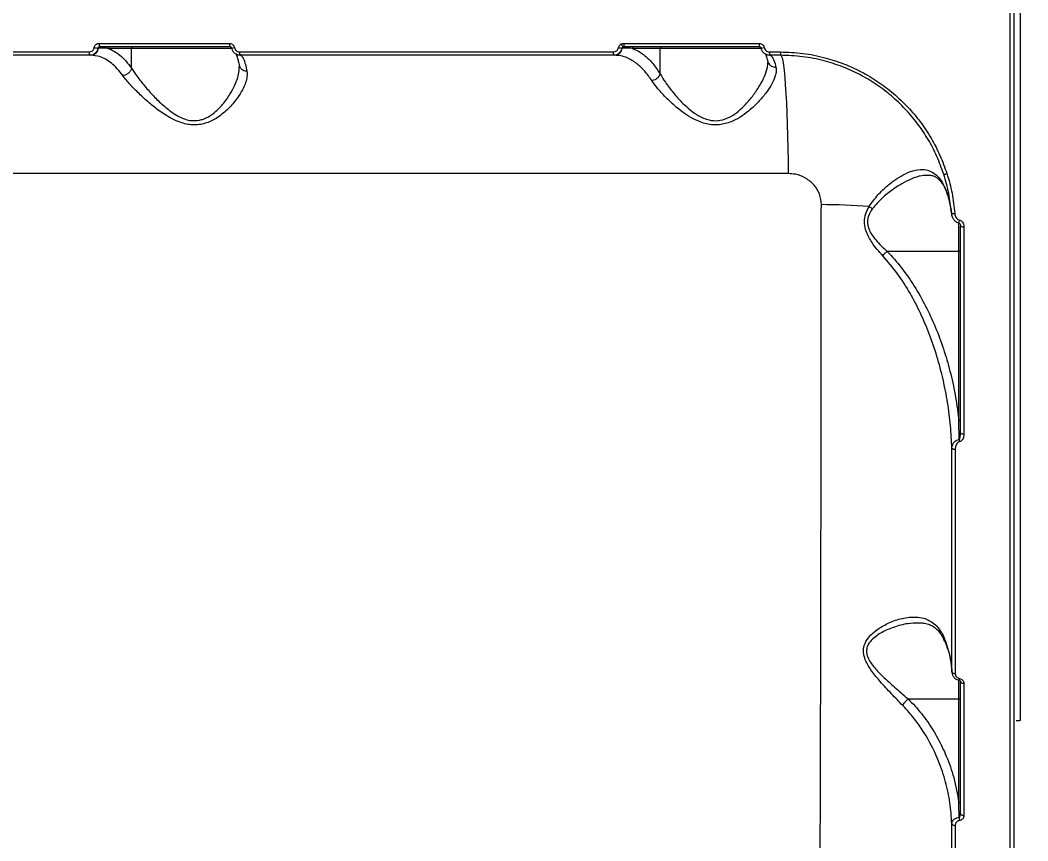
# Model space of a CAD drawing. Header units: millimetres. Extents: x -6028 to 5958, y -6064 to 4137.
# Drawn here: x -901.3 to -607.4, y 1116.7 to 1356 of the extents above; entities that cross this region are included whole.
import ezdxf

# ---------------------------------------------------------------- set-up
doc = ezdxf.new("R2010")
doc.units = ezdxf.units.MM
for name, color, linetype in [('DIKOM_ОБЪЕКТ', 7, 'Continuous'), ('DIKOM_РАЗМЕР_ЗОНА', 7, 'Continuous'), ('DIKOM_РАЗМЕР_ОБЪЕКТА', 7, 'Continuous')]:
    doc.layers.add(name, color=color, linetype=linetype)
doc.styles.add('style1', font='arial.ttf', dxfattribs={"width": 0.8})
doc.dimstyles.new('1-50', dxfattribs={"dimtxt": 300, "dimasz": 200, "dimexe": 100, "dimexo": 0, "dimgap": 100, "dimtad": 1, "dimtxsty": 'style1', "dimcen": 200, "dimclrd": 7, "dimclre": 7, "dimclrt": 7, "dimadec": 1, "dimazin": 2, "dimtfac": 1, "dimtmove": 0, "dimatfit": 2, "dimfxl": 0, "dimlwd": 25, "dimlwe": 18, "dimarcsym": 0})

# ---------------------------------------------------------------- blocks, each defined once
blk = doc.blocks.new('*D9')
at = {"layer": 'Defpoints', "color": 0, "transparency": 16777216}
for p in [(-6027.56, 1459.58), (4556.58, 1382.7), (4556.58, -5964.37)]:
    blk.add_point(p, dxfattribs=at)
at = {"layer": 'DIKOM_РАЗМЕР_ЗОНА', "color": 7, "lineweight": 18, "transparency": 16777216}
for p, q in [((-6027.56, 1459.58), (-6027.56, -6064.37)), ((4556.58, 1382.7), (4556.58, -6064.37))]:
    blk.add_line(p, q, dxfattribs=at)
at = {"layer": 'DIKOM_РАЗМЕР_ЗОНА', "color": 7, "lineweight": 25, "transparency": 16777216}
blk.add_line((-5827.56, -5964.37), (4356.58, -5964.37), dxfattribs=at)
at = {"layer": 'DIKOM_РАЗМЕР_ЗОНА', "color": 7, "transparency": 16777216}
for points in [[(-5827.56, -5931.03), (-5827.56, -5997.7), (-6027.56, -5964.37)], [(4356.58, -5931.03), (4356.58, -5997.7), (4556.58, -5964.37)]]:
    blk.add_solid(points, dxfattribs=at)
at = {"layer": 'DIKOM_РАЗМЕР_ЗОНА', "color": 7, "transparency": 16777216, "insert": (157.08, -5711.2), "char_height": 300, "attachment_point": 5, "style": 'style1'}
blk.add_mtext('10600', dxfattribs=at)
blk = doc.blocks.new('*D12')
at = {"layer": 'Defpoints', "color": 0, "transparency": 16777216}
for p in [(3056.58, 1987.9), (-4027.97, 676.5), (3056.58, -3714.77)]:
    blk.add_point(p, dxfattribs=at)
at = {"layer": 'DIKOM_РАЗМЕР_ОБЪЕКТА', "color": 7, "lineweight": 18, "transparency": 16777216}
for p, q in [((3056.58, 1987.9), (3056.58, -3814.77)), ((-4027.97, 676.5), (-4027.97, -3814.77))]:
    blk.add_line(p, q, dxfattribs=at)
at = {"layer": 'DIKOM_РАЗМЕР_ОБЪЕКТА', "color": 7, "lineweight": 25, "transparency": 16777216}
blk.add_line((-3827.97, -3714.77), (2856.58, -3714.77), dxfattribs=at)
at = {"layer": 'DIKOM_РАЗМЕР_ОБЪЕКТА', "color": 7, "transparency": 16777216}
for points in [[(-3827.97, -3681.44), (-3827.97, -3748.11), (-4027.97, -3714.77)], [(2856.58, -3681.44), (2856.58, -3748.11), (3056.58, -3714.77)]]:
    blk.add_solid(points, dxfattribs=at)
at = {"layer": 'DIKOM_РАЗМЕР_ОБЪЕКТА', "color": 7, "transparency": 16777216, "insert": (20, -3461.6), "char_height": 300, "attachment_point": 5, "style": 'style1'}
blk.add_mtext('7100', dxfattribs=at)

msp = doc.modelspace()

# ---------------------------------------------------------------- linework, layer by layer
at = {"layer": 'DIKOM_ОБЪЕКТ', "color": 7, "linetype": 'Continuous', "lineweight": 15}
for p, q in [((-611.567, 1432.412), (-611.567, 963.771)), ((-609.567, 1151.771), (-609.567, 1430.412)), ((-878.287, 1349.236), (-840.287, 1349.236)), ((-725.283, 1349.236), (-685.787, 1349.236)), ((-987.79, 1346.73), (-881.199, 1346.73)), ((-878.456, 1347.854), (-878.628, 1347.854)), ((-840.098, 1348.271), (-878.066, 1348.271)), ((-868.822, 1347.771), (-875.623, 1347.771)), ((-868.822, 1341.965), (-868.822, 1347.771)), ((-839.587, 1347.771), (-868.822, 1347.771)), ((-839.616, 1347.854), (-839.622, 1347.852)), ((-837.359, 1346.73), (-728.367, 1346.73)), ((-725.74, 1347.854), (-725.837, 1347.854)), ((-685.726, 1348.271), (-725.189, 1348.271)), ((-714.678, 1347.771), (-722.804, 1347.771)), ((-714.678, 1340.384), (-714.678, 1347.771)), ((-685.209, 1347.771), (-714.678, 1347.771)), ((-682.819, 1346.73), (-679.623, 1346.73)), ((-880.976, 1345.771), (-987.48, 1345.771)), ((-880.692, 1345.771), (-880.976, 1345.771)), ((-728.27, 1345.771), (-837.173, 1345.771)), ((-727.976, 1345.771), (-728.27, 1345.771)), ((-679.567, 1345.771), (-682.76, 1345.771)), ((-837.452, 1342.093), (-837.448, 1342.272)), ((-677.336, 1311.268), (-1155.994, 1311.268)), ((-627.567, 1288.604), (-627.567, 1296.892)), ((-648.51, 1288.604), (-627.567, 1288.604)), ((-627.567, 1239.13), (-627.567, 1288.604)), ((-627.5, 1233.727), (-627.567, 1239.13)), ((-627.567, 1158.063), (-627.567, 1163.498)), ((-642.328, 1158.063), (-627.567, 1158.063)), ((-627.567, 1127.845), (-627.567, 1158.063)), ((-610.871, 1151.771), (-609.885, 1151.771)), ((-609.567, 1151.771), (-609.885, 1151.771))]:
    msp.add_line(p, q, dxfattribs=at)
at = {"layer": 'DIKOM_ОБЪЕКТ', "color": 7, "linetype": 'Continuous', "lineweight": 15, "flags": 128}
for points in [[(-679.567, 1345.771), (-679.352, 1345.588), (-679.139, 1345.043), (-678.93, 1344.139), (-678.727, 1342.886), (-678.531, 1341.294), (-678.345, 1339.378), (-678.171, 1337.156), (-678.008, 1334.647), (-677.86, 1331.876), (-677.728, 1328.866), (-677.612, 1325.645), (-677.515, 1322.244), (-677.436, 1318.692), (-677.376, 1315.022), (-677.336, 1311.268)], [(-627.067, 1288.78), (-627.076, 1288.745), (-627.105, 1288.712), (-627.151, 1288.682), (-627.213, 1288.655), (-627.289, 1288.633), (-627.375, 1288.617), (-627.469, 1288.607), (-627.567, 1288.604)], [(-627.067, 1239.306), (-627.076, 1239.272), (-627.105, 1239.239), (-627.151, 1239.209), (-627.213, 1239.182), (-627.289, 1239.16), (-627.375, 1239.144), (-627.469, 1239.134), (-627.567, 1239.13)], [(-627.067, 1235.647), (-627.048, 1235.588), (-626.992, 1235.531), (-626.9, 1235.478), (-626.778, 1235.432), (-626.628, 1235.394), (-626.457, 1235.366), (-626.272, 1235.348), (-626.078, 1235.341)], [(-629.607, 1165.937), (-629.58, 1165.848), (-629.519, 1165.764), (-629.426, 1165.687), (-629.303, 1165.619), (-629.156, 1165.563), (-628.989, 1165.521), (-628.808, 1165.495), (-628.621, 1165.486)], [(-627.067, 1163.097), (-627.048, 1163.004), (-626.991, 1162.915), (-626.9, 1162.833), (-626.778, 1162.76), (-626.628, 1162.701), (-626.457, 1162.656), (-626.271, 1162.628), (-626.078, 1162.618)], [(-627.567, 1158.063), (-627.469, 1158.066), (-627.375, 1158.076), (-627.289, 1158.092), (-627.213, 1158.114), (-627.151, 1158.14), (-627.105, 1158.17), (-627.076, 1158.202), (-627.067, 1158.236)], [(-627.567, 1127.845), (-627.469, 1127.848), (-627.375, 1127.858), (-627.289, 1127.874), (-627.213, 1127.896), (-627.151, 1127.923), (-627.105, 1127.953), (-627.076, 1127.986), (-627.067, 1128.02)], [(-627.067, 1124.66), (-627.048, 1124.55), (-626.991, 1124.443), (-626.9, 1124.345), (-626.777, 1124.259), (-626.628, 1124.188), (-626.456, 1124.135), (-626.271, 1124.102), (-626.077, 1124.09)], [(-629.609, 1121.749), (-629.583, 1121.642), (-629.522, 1121.538), (-629.428, 1121.444), (-629.305, 1121.361), (-629.158, 1121.293), (-628.991, 1121.242), (-628.81, 1121.21), (-628.623, 1121.199)]]:
    msp.add_lwpolyline(points, dxfattribs=at)
at = {"layer": 'DIKOM_ОБЪЕКТ', "color": 7, "linetype": 'Continuous', "lineweight": 15}
for centre, radius, start, end in [((-877.037, 1349.013), 1.269, 169.8919, 215.82393), ((-838.882, 1349.01), 1.423, 170.85245, 211.29714), ((-722.519, 1350.654), 3.861, 204.45166, 219.25862), ((-722.675, 1349.002), 2.618, 174.88345, 196.23181), ((-681.855, 1349.001), 3.939, 176.58093, 190.68774), ((-879.968, 1346.51), 1.25, 169.86811, 216.26926), ((-880.787, 1348.114), 2.345, 272.33073, 353.63269), ((-878.218, 1356.282), 8.438, 259.58504, 267.21696), ((-877.99, 1347.802), 0.469, 92.33054, 173.63435), ((-875.146, 1347.793), 0.478, 92.93015, 182.66116), ((-868.344, 1347.793), 0.478, 92.92948, 182.66183), ((-844.172, 1378.169), 30.656, 278.536, 280.04739), ((-835.95, 1346.506), 1.427, 170.96999, 211.03109), ((-725.845, 1346.499), 2.533, 174.76788, 196.71745), ((-728.071, 1348.114), 2.345, 272.33099, 353.63319), ((-724.95, 1358.508), 10.691, 259.89271, 265.24212), ((-725.245, 1347.786), 0.5, 121.80719, 172.15407), ((-722.326, 1347.793), 0.478, 92.93195, 182.65936), ((-714.2, 1347.793), 0.478, 92.93161, 182.65876), ((-685.879, 1355.679), 7.856, 274.75062, 281.57223), ((-678.761, 1346.497), 4.065, 176.71945, 190.30091), ((-675.377, 1346.497), 4.252, 176.86368, 189.84279), ((-631.897, 1313.214), 2.131, 268.03431, 293.88941), ((-669.181, 1074.621), 227.6, 86.10566, 89.61941), ((-649.393, 1307.212), 7.013, 231.87304, 241.56264), ((-629.118, 1301.44), 1.84, 250.22925, 281.27085), ((-639.365, 1299.855), 12.183, 345.84801, 349.81476), ((-626.317, 1297.374), 1.658, 243.11318, 278.26552), ((-614.42, 1235.799), 13.243, 188.99895, 191.87703), ((-628.824, 1232.006), 1.106, 225.15874, 280.69681), ((-628.78, 1164.178), 1.449, 333.16511, 354.34756), ((-618.454, 1124.311), 9.078, 184.92636, 190.76184)]:
    msp.add_arc(centre, radius, start, end, dxfattribs=at)
for points, knots in [([(-612.567, 943.898), (-612.567, 943.861), (-612.567, 943.682), (-612.567, 944.704), (-612.567, 947.031), (-612.567, 950.777), (-612.567, 955.767), (-612.567, 961.965), (-612.567, 969.464), (-612.567, 978.295), (-612.567, 988.46), (-612.567, 999.735), (-612.567, 1012.053), (-612.567, 1025.331), (-612.567, 1039.784), (-612.567, 1055.411), (-612.567, 1072.186), (-612.567, 1089.739), (-612.567, 1107.993), (-612.567, 1126.854), (-612.567, 1146.63), (-612.567, 1167.291), (-612.567, 1188.785), (-612.567, 1209.713), (-612.567, 1229.921), (-612.567, 1249.29), (-612.567, 1268.996), (-612.567, 1288.987), (-612.567, 1309.048), (-612.567, 1329.078), (-612.567, 1346.947), (-612.567, 1358.19), (-612.567, 1362.768)], [0, 0, 0, 0, 0.0094891, 0.0458486, 0.0822378, 0.1185973, 0.1539303, 0.1892909, 0.2246241, 0.2609833, 0.2973726, 0.3337319, 0.3690653, 0.4044255, 0.4397587, 0.4761182, 0.5125072, 0.5488667, 0.5841999, 0.6195603, 0.6548934, 0.6912528, 0.7276419, 0.7640013, 0.7947537, 0.8255419, 0.85633, 0.88741, 0.91849, 0.9487827, 0.9791441, 1, 1, 1, 1]), ([(-879.744, 1347.983), (-879.741, 1348.002), (-879.71, 1348.187), (-879.581, 1348.528), (-879.248, 1348.918), (-878.798, 1349.185), (-878.457, 1349.219), (-878.287, 1349.236)], [0, 0, 0, 0, 0.0278559, 0.2650221, 0.5077223, 0.7539583, 1, 1, 1, 1]), ([(-840.287, 1349.236), (-840.258, 1349.235), (-840.064, 1349.232), (-839.705, 1349.146), (-839.281, 1348.872), (-838.956, 1348.473), (-838.868, 1348.146), (-838.824, 1347.983)], [0, 0, 0, 0, 0.0426277, 0.2824533, 0.5216239, 0.7607587, 1, 1, 1, 1]), ([(-726.826, 1347.983), (-726.784, 1348.14), (-726.7, 1348.454), (-726.404, 1348.826), (-726.15, 1348.983), (-726.033, 1349.056)], [0, 0, 0, 0, 0.3509609, 0.7013839, 1, 1, 1, 1]), ([(-726.033, 1349.056), (-725.966, 1349.088), (-725.731, 1349.198), (-725.469, 1349.22), (-725.283, 1349.236)], [0, 0, 0, 0, 0.2879216, 1, 1, 1, 1]), ([(-685.787, 1349.236), (-685.761, 1349.236), (-685.567, 1349.232), (-685.205, 1349.149), (-684.771, 1348.876), (-684.439, 1348.475), (-684.349, 1348.147), (-684.303, 1347.983)], [0, 0, 0, 0, 0.0372323, 0.2778756, 0.5185803, 0.7592331, 1, 1, 1, 1]), ([(-881.199, 1346.73), (-881.029, 1346.747), (-880.689, 1346.781), (-880.24, 1347.047), (-879.907, 1347.437), (-879.778, 1347.779), (-879.747, 1347.963), (-879.744, 1347.983)], [0, 0, 0, 0, 0.2458075, 0.4917999, 0.7342866, 0.9715279, 1, 1, 1, 1]), ([(-878.628, 1347.854), (-878.634, 1347.821), (-878.684, 1347.514), (-878.896, 1346.947), (-879.432, 1346.299), (-880.155, 1345.856), (-880.703, 1345.799), (-880.976, 1345.771)], [0, 0, 0, 0, 0.0286349, 0.267083, 0.5101448, 0.7556536, 1, 1, 1, 1]), ([(-878.066, 1348.271), (-878.133, 1348.265), (-878.263, 1348.254), (-878.437, 1348.168), (-878.561, 1348.044), (-878.61, 1347.936), (-878.625, 1347.875), (-878.627, 1347.86), (-878.628, 1347.854)], [0, 0, 0, 0, 0.263126, 0.5159598, 0.7521099, 0.9410821, 0.9741793, 1, 1, 1, 1]), ([(-875.623, 1347.771), (-875.764, 1347.778), (-876.47, 1347.818), (-877.428, 1347.849), (-878.224, 1347.853), (-878.456, 1347.854)], [0, 0, 0, 0, 0.1504201, 0.7521172, 1, 1, 1, 1]), ([(-875.623, 1347.771), (-875.055, 1347.53), (-873.913, 1347.046), (-872.2, 1345.805), (-870.481, 1344.176), (-869.377, 1342.704), (-868.822, 1341.965)], [0, 0, 0, 0, 0.2380435, 0.4781578, 0.7377136, 1, 1, 1, 1]), ([(-840.077, 1348.26), (-840.034, 1348.259), (-839.936, 1348.255), (-839.795, 1348.171), (-839.681, 1348.037), (-839.629, 1347.921), (-839.623, 1347.857), (-839.623, 1347.853)], [0, 0, 0, 0, 0.2107251, 0.485328, 0.7294377, 0.9830096, 1, 1, 1, 1]), ([(-837.173, 1345.771), (-837.222, 1345.771), (-837.546, 1345.778), (-838.145, 1345.92), (-838.854, 1346.375), (-839.396, 1347.039), (-839.543, 1347.582), (-839.616, 1347.854)], [0, 0, 0, 0, 0.042255, 0.2819845, 0.5212736, 0.7606222, 1, 1, 1, 1]), ([(-838.824, 1347.983), (-838.779, 1347.82), (-838.691, 1347.493), (-838.366, 1347.093), (-837.941, 1346.82), (-837.583, 1346.734), (-837.389, 1346.731), (-837.359, 1346.73)], [0, 0, 0, 0, 0.2393886, 0.4786752, 0.7179126, 0.9577157, 1, 1, 1, 1]), ([(-838.471, 1346.289), (-838.462, 1346.275), (-838.441, 1346.245), (-838.277, 1345.91), (-838.056, 1345.305), (-837.784, 1344.348), (-837.575, 1343.508), (-837.463, 1342.909), (-837.448, 1342.831)], [0, 0, 0, 0, 0.1359264, 0.3098132, 0.5088895, 0.7292093, 0.9644706, 1, 1, 1, 1]), ([(-728.367, 1346.73), (-728.182, 1346.748), (-727.812, 1346.783), (-727.329, 1347.065), (-726.965, 1347.475), (-726.872, 1347.816), (-726.826, 1347.983)], [0, 0, 0, 0, 0.2566288, 0.5136647, 0.7612234, 1, 1, 1, 1]), ([(-725.837, 1347.854), (-725.91, 1347.576), (-726.058, 1347.012), (-726.632, 1346.331), (-727.394, 1345.86), (-727.979, 1345.8), (-728.27, 1345.771)], [0, 0, 0, 0, 0.2425128, 0.491705, 0.7472748, 1, 1, 1, 1]), ([(-725.508, 1348.211), (-725.557, 1348.187), (-725.658, 1348.139), (-725.77, 1348.027), (-725.823, 1347.922), (-725.834, 1347.867), (-725.837, 1347.854)], [0, 0, 0, 0, 0.3283069, 0.678692, 0.920388, 1, 1, 1, 1]), ([(-722.804, 1347.771), (-723.66, 1347.808), (-724.644, 1347.852), (-725.614, 1347.854), (-725.74, 1347.854)], [0, 0, 0, 0, 0.8702191, 1, 1, 1, 1]), ([(-725.189, 1348.271), (-725.268, 1348.266), (-725.376, 1348.259), (-725.479, 1348.221), (-725.508, 1348.211)], [0, 0, 0, 0, 0.7209355, 1, 1, 1, 1]), ([(-722.804, 1347.771), (-722.181, 1347.514), (-720.93, 1346.999), (-718.926, 1345.559), (-716.798, 1343.49), (-715.388, 1341.425), (-714.678, 1340.384)], [0, 0, 0, 0, 0.2160728, 0.4341114, 0.7147672, 1, 1, 1, 1]), ([(-685.706, 1348.262), (-685.667, 1348.261), (-685.565, 1348.258), (-685.413, 1348.175), (-685.286, 1348.033), (-685.233, 1347.907), (-685.228, 1347.841), (-685.227, 1347.836)], [0, 0, 0, 0, 0.1673629, 0.4415018, 0.7124532, 0.9790251, 1, 1, 1, 1]), ([(-682.76, 1345.771), (-682.803, 1345.771), (-683.126, 1345.777), (-683.728, 1345.915), (-684.449, 1346.369), (-685, 1347.035), (-685.149, 1347.581), (-685.224, 1347.854)], [0, 0, 0, 0, 0.0372362, 0.2781026, 0.51886, 0.7593899, 1, 1, 1, 1]), ([(-684.303, 1347.983), (-684.258, 1347.819), (-684.168, 1347.491), (-683.836, 1347.09), (-683.402, 1346.817), (-683.039, 1346.734), (-682.845, 1346.73), (-682.819, 1346.73)], [0, 0, 0, 0, 0.2407356, 0.481356, 0.7220907, 0.9627978, 1, 1, 1, 1]), ([(-684.061, 1346.289), (-684.052, 1346.276), (-684.032, 1346.247), (-683.869, 1345.916), (-683.648, 1345.297), (-683.442, 1344.625), (-683.317, 1344.073), (-683.285, 1343.929)], [0, 0, 0, 0, 0.1676217, 0.3833059, 0.6303219, 0.903787, 1, 1, 1, 1]), ([(-679.623, 1346.73), (-677.432, 1346.647), (-673.049, 1346.482), (-666.875, 1345.231), (-661.179, 1343.386), (-655.995, 1341.036), (-651.095, 1338.131), (-646.553, 1334.682), (-642.417, 1330.752), (-638.737, 1326.395), (-635.591, 1321.648), (-632.944, 1316.605), (-631.67, 1313.044), (-631.034, 1311.266)], [0, 0, 0, 0, 0.1021845, 0.204368, 0.2924907, 0.3808922, 0.4690133, 0.5574035, 0.6460772, 0.7344676, 0.8228828, 0.9115807, 1, 1, 1, 1]), ([(-871.373, 1339.832), (-871.907, 1340.521), (-872.979, 1341.908), (-874.67, 1343.473), (-876.397, 1344.648), (-878.396, 1345.561), (-879.841, 1345.693), (-880.692, 1345.771)], [0, 0, 0, 0, 0.187282, 0.3765442, 0.5570054, 0.7391942, 1, 1, 1, 1]), ([(-837.103, 1345.771), (-836.878, 1345.664), (-836.422, 1345.447), (-835.814, 1343.831), (-835.418, 1342.189), (-835.242, 1341.286), (-835.215, 1341.151)], [0, 0, 0, 0, 0.3434997, 0.6969393, 0.9545322, 1, 1, 1, 1]), ([(-717.071, 1338.343), (-717.763, 1339.308), (-719.159, 1341.255), (-721.576, 1343.512), (-723.912, 1344.927), (-726.105, 1345.655), (-727.35, 1345.732), (-727.976, 1345.771)], [0, 0, 0, 0, 0.2106463, 0.4247503, 0.6762066, 0.8374, 1, 1, 1, 1]), ([(-714.679, 1340.376), (-714.678, 1340.375), (-714.225, 1339.559), (-713.123, 1337.79), (-710.916, 1334.837), (-708.464, 1332.101), (-705.993, 1329.847), (-703.974, 1328.389), (-702.065, 1327.407), (-700.164, 1326.765), (-698.47, 1326.631), (-696.367, 1326.899), (-694.203, 1327.73), (-691.777, 1329.444), (-689.521, 1331.594), (-687.434, 1334.12), (-685.628, 1336.837), (-684.246, 1339.477), (-683.517, 1341.606), (-683.237, 1342.978), (-683.278, 1343.504), (-683.286, 1343.614)], [0, 0, 0, 0, 0.00005001, 0.07123236, 0.15496056, 0.24083639, 0.29463663, 0.34951381, 0.38109303, 0.41354401, 0.45923166, 0.47206914, 0.53064101, 0.58681421, 0.64489123, 0.71886204, 0.79432837, 0.86657808, 0.94058883, 0.98763031, 1, 1, 1, 1]), ([(-683.295, 1343.995), (-683.282, 1343.959), (-683.257, 1343.891), (-683.266, 1343.704), (-683.271, 1343.616)], [0, 0, 0, 0, 0.5261392, 1, 1, 1, 1]), ([(-683.249, 1343.935), (-683.244, 1343.894), (-683.21, 1343.6), (-682.879, 1343.119), (-682.288, 1342.596), (-681.625, 1342.346), (-681.154, 1342.288), (-680.956, 1342.289), (-680.911, 1342.289)], [0, 0, 0, 0, 0.0418065, 0.3001191, 0.5584314, 0.8167519, 0.9580007, 1, 1, 1, 1]), ([(-682.69, 1345.771), (-682.448, 1345.661), (-681.958, 1345.44), (-681.362, 1344.011), (-681.022, 1342.712), (-680.911, 1342.289)], [0, 0, 0, 0, 0.3958746, 0.8032235, 1, 1, 1, 1]), ([(-631.97, 1311.085), (-632.593, 1312.824), (-633.841, 1316.307), (-636.434, 1321.24), (-639.516, 1325.882), (-643.121, 1330.144), (-647.173, 1333.987), (-651.622, 1337.361), (-656.422, 1340.202), (-661.5, 1342.5), (-667.08, 1344.304), (-673.128, 1345.528), (-677.42, 1345.69), (-679.567, 1345.771)], [0, 0, 0, 0, 0.0883723, 0.177024, 0.2653923, 0.353767, 0.4424253, 0.5308005, 0.6189458, 0.7073715, 0.7955191, 0.897759, 1, 1, 1, 1]), ([(-868.823, 1341.957), (-868.91, 1341.716), (-869.083, 1341.234), (-869.638, 1340.594), (-870.337, 1340.107), (-870.904, 1339.908), (-871.247, 1339.847), (-871.33, 1339.837), (-871.373, 1339.832)], [0, 0, 0, 0, 0.2316363, 0.4632534, 0.6948743, 0.9264957, 0.961046, 1, 1, 1, 1]), ([(-835.215, 1341.151), (-835.196, 1341.023), (-835.1, 1340.393), (-835.178, 1339.152), (-835.718, 1337.242), (-836.761, 1335.074), (-838.46, 1332.535), (-840.825, 1329.822), (-843.838, 1327.409), (-846.745, 1326.004), (-849.107, 1325.499), (-850.96, 1325.414), (-852.829, 1325.664), (-854.863, 1326.242), (-856.996, 1327.191), (-859.681, 1328.767), (-862.611, 1330.915), (-865.672, 1333.59), (-868.392, 1336.268), (-870.266, 1338.371), (-871.117, 1339.494), (-871.373, 1339.832)], [0, 0, 0, 0, 0.01345443, 0.06632093, 0.11923218, 0.18327308, 0.24735098, 0.32647905, 0.40536439, 0.46785892, 0.49909493, 0.53030244, 0.56144099, 0.5926215, 0.63451201, 0.67648746, 0.7480836, 0.81975854, 0.89395697, 0.96806331, 1, 1, 1, 1]), ([(-868.823, 1341.957), (-868.823, 1341.957), (-868.597, 1341.598), (-867.837, 1340.415), (-866.19, 1338.191), (-863.821, 1335.365), (-861.136, 1332.531), (-858.605, 1330.25), (-856.242, 1328.555), (-854.401, 1327.545), (-852.611, 1326.911), (-850.65, 1326.587), (-849.015, 1326.786), (-847.013, 1327.444), (-844.755, 1328.793), (-842.197, 1331.364), (-840.18, 1334.203), (-838.731, 1336.907), (-837.877, 1339.187), (-837.445, 1340.935), (-837.45, 1341.798), (-837.452, 1342.093)], [0, 0, 0, 0, 0.0000419, 0.0339738, 0.1122458, 0.1926691, 0.2674428, 0.3438423, 0.3859506, 0.4289871, 0.4587739, 0.4897067, 0.5381072, 0.5500147, 0.6125034, 0.6936418, 0.7779408, 0.8458642, 0.9149466, 0.9708966, 1, 1, 1, 1]), ([(-868.822, 1341.965), (-868.822, 1341.963), (-868.822, 1341.96), (-868.823, 1341.958), (-868.823, 1341.957)], [0, 0, 0, 0, 0.6198538, 1, 1, 1, 1]), ([(-837.503, 1342.798), (-837.494, 1342.774), (-837.434, 1342.602), (-837.443, 1342.328), (-837.451, 1342.093)], [0, 0, 0, 0, 0.1379166, 1, 1, 1, 1]), ([(-837.41, 1342.836), (-837.403, 1342.766), (-837.371, 1342.449), (-837.036, 1341.953), (-836.444, 1341.447), (-835.829, 1341.222), (-835.41, 1341.161), (-835.261, 1341.153), (-835.215, 1341.151)], [0, 0, 0, 0, 0.07495741, 0.3366044, 0.59826079, 0.85990939, 0.95675361, 1, 1, 1, 1]), ([(-680.911, 1342.289), (-680.862, 1341.9), (-680.764, 1341.123), (-681.108, 1339.529), (-681.986, 1337.502), (-683.581, 1335.024), (-685.687, 1332.441), (-688.114, 1330.066), (-690.732, 1328.028), (-693.566, 1326.416), (-696.356, 1325.549), (-698.795, 1325.417), (-700.683, 1325.615), (-702.548, 1326.123), (-704.72, 1327.029), (-707.064, 1328.397), (-709.89, 1330.508), (-712.735, 1333.093), (-715.303, 1335.892), (-716.518, 1337.576), (-717.071, 1338.343)], [0, 0, 0, 0, 0.0450767, 0.0901834, 0.1588881, 0.2276838, 0.2984045, 0.3691135, 0.4250487, 0.4808188, 0.5408197, 0.5713841, 0.6019548, 0.6344664, 0.6670297, 0.7198472, 0.7727703, 0.8528854, 0.9329861, 1, 1, 1, 1]), ([(-714.679, 1340.376), (-714.77, 1340.142), (-714.954, 1339.675), (-715.522, 1339.054), (-716.205, 1338.6), (-716.749, 1338.405), (-717.026, 1338.352), (-717.071, 1338.343)], [0, 0, 0, 0, 0.24624076, 0.49247913, 0.73871623, 0.95803868, 1, 1, 1, 1]), ([(-714.678, 1340.384), (-714.678, 1340.382), (-714.678, 1340.379), (-714.678, 1340.377), (-714.679, 1340.376)], [0, 0, 0, 0, 0.5720255, 1, 1, 1, 1]), ([(-667.669, 1302.216), (-667.776, 1303.238), (-667.993, 1305.295), (-669.689, 1308.025), (-672.158, 1310.056), (-674.855, 1311.117), (-676.627, 1311.225), (-677.336, 1311.268)], [0, 0, 0, 0, 0.20990593, 0.42289417, 0.63826437, 0.85535378, 1, 1, 1, 1]), ([(-653.723, 1301.696), (-652.89, 1302.852), (-651.221, 1305.167), (-648.39, 1307.754), (-645.697, 1309.829), (-642.969, 1311.412), (-640.215, 1312.405), (-637.739, 1312.565), (-635.706, 1311.979), (-634.055, 1310.886), (-632.624, 1309.173), (-631.691, 1307.41), (-631.255, 1306.23), (-631.148, 1305.939)], [0, 0, 0, 0, 0.10714, 0.2145786, 0.3113448, 0.4080912, 0.5217554, 0.6352955, 0.7192603, 0.8031775, 0.8878189, 0.9724024, 1, 1, 1, 1]), ([(-636.435, 1310.716), (-637.078, 1310.716), (-638.668, 1310.716), (-641.29, 1309.82), (-644.179, 1308.404), (-647.037, 1306.517), (-650.036, 1304.208), (-651.834, 1302.098), (-652.732, 1301.046)], [0, 0, 0, 0, 0.1289765, 0.3186623, 0.4812555, 0.6438836, 0.8222319, 1, 1, 1, 1]), ([(-636.445, 1310.781), (-636.223, 1310.781), (-635.615, 1310.783), (-634.812, 1310.54), (-633.97, 1310.092), (-633.215, 1309.431), (-632.494, 1308.546), (-631.817, 1307.371), (-631.34, 1306.365), (-631.132, 1305.705), (-631.101, 1305.605)], [0, 0, 0, 0, 0.0983968, 0.2700307, 0.4321646, 0.5709371, 0.7016684, 0.8402098, 0.9758725, 1, 1, 1, 1]), ([(-629.741, 1299.708), (-629.941, 1301.62), (-630.346, 1305.471), (-631.426, 1309.205), (-631.97, 1311.085)], [0, 0, 0, 0, 0.4964829, 1, 1, 1, 1]), ([(-631.034, 1311.266), (-630.486, 1309.371), (-629.382, 1305.554), (-628.967, 1301.618), (-628.758, 1299.635)], [0, 0, 0, 0, 0.4964919, 1, 1, 1, 1]), ([(-631.148, 1305.939), (-630.822, 1304.918), (-630.167, 1302.866), (-629.883, 1300.764), (-629.741, 1299.708)], [0, 0, 0, 0, 0.4978664, 1, 1, 1, 1]), ([(-631.148, 1305.939), (-631.147, 1305.911), (-631.144, 1305.803), (-631.114, 1305.702), (-631.092, 1305.628)], [0, 0, 0, 0, 0.2610988, 1, 1, 1, 1]), ([(-631.102, 1305.625), (-631.083, 1305.577), (-630.698, 1304.634), (-630.247, 1302.736), (-629.816, 1300.773), (-629.758, 1299.724), (-629.752, 1299.611)], [0, 0, 0, 0, 0.0242713, 0.4833532, 0.9443867, 1, 1, 1, 1]), ([(-669.568, 981.87), (-669.531, 981.882), (-669.44, 981.911), (-669.305, 983.255), (-669.162, 985.791), (-669.026, 989.57), (-668.897, 994.584), (-668.776, 1000.858), (-668.664, 1008.244), (-668.561, 1016.686), (-668.465, 1026.105), (-668.375, 1036.667), (-668.291, 1048.383), (-668.213, 1061.241), (-668.141, 1074.947), (-668.075, 1089.429), (-668.016, 1104.603), (-667.961, 1120.728), (-667.91, 1137.79), (-667.864, 1155.75), (-667.826, 1172.998), (-667.795, 1189.319), (-667.769, 1204.591), (-667.746, 1220.222), (-667.725, 1236.155), (-667.707, 1252.318), (-667.692, 1268.722), (-667.679, 1285.351), (-667.672, 1296.594), (-667.669, 1302.216)], [0, 0, 0, 0, 0.0268284, 0.0663836, 0.1059697, 0.1455254, 0.1862363, 0.2269807, 0.2676914, 0.3071161, 0.3465715, 0.3859962, 0.4265713, 0.4671795, 0.5077546, 0.5470857, 0.5864471, 0.6257785, 0.6662558, 0.7067662, 0.7472433, 0.7786604, 0.8100774, 0.8417451, 0.8734128, 0.904933, 0.936453, 0.9682265, 1, 1, 1, 1]), ([(-649.755, 1287.302), (-650.842, 1288.532), (-652.33, 1290.216), (-653.865, 1292.698), (-654.714, 1294.533), (-655.204, 1296.663), (-654.995, 1299.255), (-654.189, 1300.802), (-653.723, 1301.696)], [0, 0, 0, 0, 0.3030738, 0.4152386, 0.5295152, 0.668757, 0.8085409, 1, 1, 1, 1]), ([(-652.732, 1301.046), (-653.227, 1300.286), (-654.07, 1298.991), (-654.31, 1296.696), (-653.771, 1294.838), (-652.873, 1293.258), (-651.22, 1291.102), (-649.671, 1289.619), (-648.522, 1288.602), (-648.521, 1288.601)], [0, 0, 0, 0, 0.1886154, 0.3216675, 0.4555489, 0.5691427, 0.6831283, 0.9996822, 1, 1, 1, 1]), ([(-629.723, 1299.619), (-629.721, 1299.568), (-629.703, 1299.155), (-629.465, 1298.458), (-628.956, 1297.664), (-628.309, 1297.105), (-627.797, 1296.953), (-627.552, 1296.881)], [0, 0, 0, 0, 0.04102959, 0.33346593, 0.57602224, 0.79721983, 1, 1, 1, 1]), ([(-628.758, 1299.635), (-628.72, 1299.386), (-628.644, 1298.893), (-628.305, 1298.293), (-627.871, 1297.864), (-627.535, 1297.753), (-627.374, 1297.7)], [0, 0, 0, 0, 0.2974541, 0.5890175, 0.8028423, 1, 1, 1, 1]), ([(-627.604, 1296.877), (-627.594, 1296.878), (-627.573, 1296.88), (-627.53, 1296.873), (-627.455, 1296.839), (-627.33, 1296.735), (-627.177, 1296.5), (-627.074, 1296.198), (-627.079, 1295.977), (-627.08, 1295.895)], [0, 0, 0, 0, 0.0248156, 0.0509438, 0.1041333, 0.2274087, 0.4501357, 0.796245, 1, 1, 1, 1]), ([(-627.374, 1297.7), (-627.334, 1297.691), (-627.153, 1297.65), (-626.824, 1297.477), (-626.437, 1297.073), (-626.139, 1296.467), (-626.099, 1295.984), (-626.078, 1295.733)], [0, 0, 0, 0, 0.0490722, 0.2179144, 0.4266655, 0.7022388, 1, 1, 1, 1]), ([(-627.067, 1235.647), (-627.067, 1240.572), (-627.067, 1250.422), (-627.067, 1265.427), (-627.067, 1280.576), (-627.067, 1290.789), (-627.067, 1295.895)], [0, 0, 0, 0, 0.2493136, 0.4986284, 0.7493136, 1, 1, 1, 1]), ([(-626.078, 1295.733), (-626.078, 1295.075), (-626.078, 1291.787), (-626.078, 1283.251), (-626.078, 1270.187), (-626.078, 1253.293), (-626.078, 1241.764), (-626.078, 1235.341)], [0, 0, 0, 0, 0.03216541, 0.16083497, 0.41839613, 0.67595733, 1, 1, 1, 1]), ([(-649.755, 1287.302), (-649.732, 1287.333), (-649.564, 1287.549), (-649.168, 1288.006), (-648.748, 1288.392), (-648.521, 1288.601)], [0, 0, 0, 0, 0.0699374, 0.4978314, 1, 1, 1, 1]), ([(-629.604, 1231.222), (-629.706, 1233.39), (-629.915, 1237.834), (-630.789, 1244.515), (-632.099, 1251.276), (-633.878, 1257.983), (-636.087, 1264.442), (-638.691, 1270.593), (-641.745, 1276.447), (-645.305, 1282.135), (-648.272, 1285.58), (-649.755, 1287.302)], [0, 0, 0, 0, 0.1079572, 0.2212635, 0.3345717, 0.4497836, 0.5649861, 0.6720707, 0.7791294, 0.889621, 1, 1, 1, 1]), ([(-648.521, 1288.601), (-648.52, 1288.601), (-648.517, 1288.603), (-648.513, 1288.604), (-648.511, 1288.604), (-648.51, 1288.604)], [0, 0, 0, 0, 0.3463422, 0.8169635, 1, 1, 1, 1]), ([(-648.51, 1288.604), (-648.341, 1288.432), (-646.639, 1286.699), (-643.673, 1283.172), (-639.992, 1277.718), (-636.794, 1271.912), (-634.035, 1265.759), (-631.721, 1259.378), (-629.855, 1252.762), (-628.411, 1246.009), (-627.848, 1241.423), (-627.567, 1239.13)], [0, 0, 0, 0, 0.0129751, 0.1306102, 0.2483386, 0.3704483, 0.4925895, 0.618293, 0.7440054, 0.8720032, 1, 1, 1, 1]), ([(-627.5, 1233.727), (-627.474, 1233.745), (-627.423, 1233.779), (-627.342, 1233.897), (-627.231, 1234.153), (-627.116, 1234.68), (-627.071, 1235.21), (-627.067, 1235.573), (-627.067, 1235.647)], [0, 0, 0, 0, 0.0461058, 0.0901316, 0.2101058, 0.4598231, 0.8891743, 1, 1, 1, 1]), ([(-626.078, 1235.341), (-626.08, 1235.254), (-626.09, 1234.819), (-626.238, 1234.159), (-626.607, 1233.544), (-626.983, 1233.199), (-627.247, 1233.115), (-627.379, 1233.073)], [0, 0, 0, 0, 0.0950988, 0.4719747, 0.7157752, 0.8572272, 1, 1, 1, 1]), ([(-629.604, 1231.222), (-629.6, 1231.312), (-629.579, 1231.789), (-629.326, 1232.529), (-628.73, 1233.202), (-628.125, 1233.582), (-627.713, 1233.678), (-627.5, 1233.727)], [0, 0, 0, 0, 0.082534, 0.435081, 0.6772344, 0.8329929, 1, 1, 1, 1]), ([(-627.379, 1233.073), (-627.508, 1233.032), (-627.765, 1232.951), (-628.125, 1232.619), (-628.473, 1232.03), (-628.608, 1231.407), (-628.617, 1230.998), (-628.619, 1230.919)], [0, 0, 0, 0, 0.145606, 0.2899608, 0.5320808, 0.9097855, 1, 1, 1, 1]), ([(-629.607, 1165.937), (-629.606, 1171.18), (-629.606, 1181.667), (-629.605, 1197.86), (-629.605, 1214.35), (-629.604, 1225.598), (-629.604, 1231.222)], [0, 0, 0, 0, 0.24909714, 0.49819405, 0.74909749, 1, 1, 1, 1]), ([(-628.619, 1230.919), (-628.619, 1225.323), (-628.619, 1214.13), (-628.619, 1197.639), (-628.62, 1181.366), (-628.62, 1170.779), (-628.621, 1165.486)], [0, 0, 0, 0, 0.2490963, 0.498193, 0.7490972, 1, 1, 1, 1]), ([(-643.936, 1156.172), (-645.029, 1157.297), (-647.237, 1159.571), (-650.322, 1162.9), (-652.595, 1165.657), (-654.023, 1167.791), (-654.952, 1169.596), (-655.495, 1171.617), (-655.244, 1173.915), (-654.124, 1175.801), (-652.661, 1177.31), (-650.681, 1178.846), (-647.781, 1180.449), (-644.003, 1181.731), (-640.563, 1182.101), (-637.734, 1181.672), (-635.667, 1180.766), (-633.96, 1179.351), (-632.661, 1177.657), (-632.015, 1176.211), (-631.717, 1175.545)], [0, 0, 0, 0, 0.0753136, 0.1521192, 0.2131845, 0.2441328, 0.275686, 0.3129819, 0.3506015, 0.4012222, 0.4378767, 0.4745849, 0.5507913, 0.6403393, 0.7326477, 0.7930003, 0.8549389, 0.9047746, 0.9561045, 1, 1, 1, 1]), ([(-639.308, 1180.186), (-640.331, 1180.173), (-642.704, 1180.141), (-646.339, 1179.114), (-650.005, 1177.611), (-652.405, 1175.958), (-653.736, 1174.413), (-654.351, 1173.288), (-654.526, 1172.287), (-654.443, 1171.078), (-654.023, 1169.819), (-653.039, 1168.261), (-651.51, 1166.395), (-649.097, 1163.988), (-645.85, 1161.068), (-643.495, 1159.052), (-642.339, 1158.061), (-642.338, 1158.06)], [0, 0, 0, 0, 0.1002113, 0.2323207, 0.3385634, 0.4441184, 0.4780589, 0.5118771, 0.552457, 0.560367, 0.6088366, 0.6513236, 0.6939723, 0.7802749, 0.8900642, 0.9998837, 1, 1, 1, 1]), ([(-639.337, 1180.29), (-638.872, 1180.278), (-637.829, 1180.251), (-636.462, 1179.905), (-635.214, 1179.381), (-634.284, 1178.713), (-633.376, 1177.766), (-632.564, 1176.537), (-632.02, 1175.543), (-631.791, 1174.917), (-631.774, 1174.869)], [0, 0, 0, 0, 0.135653, 0.3045975, 0.4476816, 0.5882102, 0.7172279, 0.8550318, 0.9887635, 1, 1, 1, 1]), ([(-631.717, 1175.545), (-631.721, 1175.515), (-631.75, 1175.326), (-631.763, 1175.117), (-631.666, 1174.987), (-631.659, 1174.978)], [0, 0, 0, 0, 0.14691194, 0.94216409, 1, 1, 1, 1]), ([(-631.717, 1175.545), (-631.125, 1173.834), (-630.035, 1170.681), (-629.741, 1167.426), (-629.607, 1165.937)], [0, 0, 0, 0, 0.5425463, 1, 1, 1, 1]), ([(-631.672, 1174.972), (-631.335, 1174.084), (-630.642, 1172.264), (-629.997, 1169.444), (-629.648, 1167.28), (-629.63, 1166.073), (-629.627, 1165.834)], [0, 0, 0, 0, 0.29713994, 0.60948671, 0.92292682, 1, 1, 1, 1]), ([(-629.599, 1165.853), (-629.6, 1165.832), (-629.619, 1165.528), (-629.423, 1164.937), (-628.931, 1164.211), (-628.241, 1163.7), (-627.711, 1163.597), (-627.481, 1163.552)], [0, 0, 0, 0, 0.0181562, 0.2755945, 0.5367561, 0.7989775, 1, 1, 1, 1]), ([(-628.621, 1165.486), (-628.601, 1165.311), (-628.563, 1164.961), (-628.263, 1164.503), (-627.841, 1164.166), (-627.497, 1164.077), (-627.338, 1164.035)], [0, 0, 0, 0, 0.263218, 0.5266599, 0.7813303, 1, 1, 1, 1]), ([(-627.338, 1164.035), (-627.18, 1163.994), (-626.842, 1163.907), (-626.427, 1163.577), (-626.133, 1163.129), (-626.096, 1162.789), (-626.078, 1162.618)], [0, 0, 0, 0, 0.2213774, 0.4744082, 0.7373106, 1, 1, 1, 1]), ([(-627.489, 1163.521), (-627.465, 1163.518), (-627.395, 1163.507), (-627.291, 1163.458), (-627.175, 1163.372), (-627.087, 1163.241), (-627.061, 1163.145), (-627.067, 1163.088), (-627.068, 1163.084)], [0, 0, 0, 0, 0.0680759, 0.2034218, 0.3687526, 0.6142568, 0.9755912, 1, 1, 1, 1]), ([(-627.067, 1124.66), (-627.067, 1130.897), (-627.067, 1143.389), (-627.067, 1156.521), (-627.067, 1163.097)], [0, 0, 0, 0, 0.499272, 1, 1, 1, 1]), ([(-626.078, 1162.618), (-626.078, 1162.033), (-626.077, 1159.109), (-626.077, 1151.09), (-626.077, 1138.713), (-626.077, 1128.967), (-626.077, 1124.09)], [0, 0, 0, 0, 0.0441418, 0.2207193, 0.6100141, 1, 1, 1, 1]), ([(-643.936, 1156.172), (-643.919, 1156.202), (-643.801, 1156.411), (-643.496, 1156.846), (-642.95, 1157.486), (-642.542, 1157.869), (-642.338, 1158.06)], [0, 0, 0, 0, 0.0544874, 0.3767123, 0.6883565, 1, 1, 1, 1]), ([(-642.338, 1158.06), (-642.337, 1158.061), (-642.335, 1158.062), (-642.331, 1158.063), (-642.329, 1158.063), (-642.328, 1158.063)], [0, 0, 0, 0, 0.33550663, 0.79207437, 1, 1, 1, 1]), ([(-642.328, 1158.063), (-641.659, 1157.38), (-639.631, 1155.31), (-636.652, 1151.514), (-633.603, 1146.622), (-631.003, 1141.159), (-628.807, 1134.908), (-627.996, 1130.289), (-627.567, 1127.845)], [0, 0, 0, 0, 0.08229553, 0.24950553, 0.41729904, 0.58465332, 0.78020566, 1, 1, 1, 1]), ([(-629.609, 1121.749), (-629.755, 1123.772), (-630.047, 1127.838), (-631.362, 1133.94), (-633.537, 1140.521), (-636.326, 1146.191), (-639.384, 1150.844), (-641.695, 1153.8), (-643.305, 1155.503), (-643.936, 1156.172)], [0, 0, 0, 0, 0.1610252, 0.3238574, 0.4936616, 0.7083244, 0.8185385, 0.9287374, 1, 1, 1, 1]), ([(-627.498, 1123.532), (-627.499, 1123.68), (-627.513, 1125.118), (-627.541, 1126.555), (-627.567, 1127.845)], [0, 0, 0, 0, 0.1029261, 1, 1, 1, 1]), ([(-629.609, 1121.749), (-629.596, 1121.878), (-629.564, 1122.2), (-629.295, 1122.67), (-628.818, 1123.092), (-628.214, 1123.402), (-627.739, 1123.488), (-627.498, 1123.532)], [0, 0, 0, 0, 0.1576262, 0.393169, 0.5991433, 0.79673, 1, 1, 1, 1]), ([(-627.498, 1123.532), (-627.467, 1123.545), (-627.413, 1123.567), (-627.318, 1123.655), (-627.217, 1123.814), (-627.125, 1124.082), (-627.074, 1124.374), (-627.069, 1124.577), (-627.067, 1124.66)], [0, 0, 0, 0, 0.07901039, 0.13566807, 0.30297124, 0.5190742, 0.80234482, 1, 1, 1, 1]), ([(-626.077, 1124.09), (-626.084, 1123.981), (-626.101, 1123.71), (-626.263, 1123.316), (-626.556, 1122.966), (-626.927, 1122.714), (-627.223, 1122.649), (-627.372, 1122.616)], [0, 0, 0, 0, 0.1655384, 0.4120189, 0.6200695, 0.8097088, 1, 1, 1, 1]), ([(-629.616, 1055.252), (-629.615, 1060.31), (-629.614, 1070.426), (-629.612, 1086.714), (-629.611, 1103.732), (-629.61, 1115.744), (-629.609, 1121.749)], [0, 0, 0, 0, 0.2485946, 0.4971896, 0.7485953, 1, 1, 1, 1]), ([(-628.623, 1121.199), (-628.623, 1115.246), (-628.624, 1103.341), (-628.625, 1086.335), (-628.626, 1069.935), (-628.627, 1059.68), (-628.628, 1054.552)], [0, 0, 0, 0, 0.2485953, 0.4971903, 0.7485953, 1, 1, 1, 1]), ([(-627.372, 1122.616), (-627.517, 1122.585), (-627.806, 1122.522), (-628.166, 1122.277), (-628.446, 1121.939), (-628.6, 1121.563), (-628.616, 1121.303), (-628.623, 1121.199)], [0, 0, 0, 0, 0.1920572, 0.3836073, 0.5902076, 0.8340483, 1, 1, 1, 1])]:
    msp.add_open_spline(points, degree=3, knots=knots, dxfattribs=at)

# ---------------------------------------------------------------- dimensions: what is measured, and where the dimension line sits
at = {"layer": 'DIKOM_РАЗМЕР_ЗОНА'}
dim = msp.add_linear_dim(base=(4556.575, -5964.368), p1=(-6027.562, 1459.576), p2=(4556.575, 1382.704), text='10600', dimstyle='1-50', dxfattribs=at)
dim.commit()
dim.dimension.update_dxf_attribs({"geometry": '*D9', "text_midpoint": (157.08, -5964.368), "dimtype": 160})
at = {"layer": 'DIKOM_РАЗМЕР_ОБЪЕКТА'}
dim = msp.add_linear_dim(base=(3056.575, -3714.774), p1=(-4027.972, 676.501), p2=(3056.575, 1987.897), text='7100', dimstyle='1-50', dxfattribs=at)
dim.commit()
dim.dimension.update_dxf_attribs({"geometry": '*D12', "text_midpoint": (20, -3714.774), "dimtype": 160})

doc.saveas('drawing.dxf')
